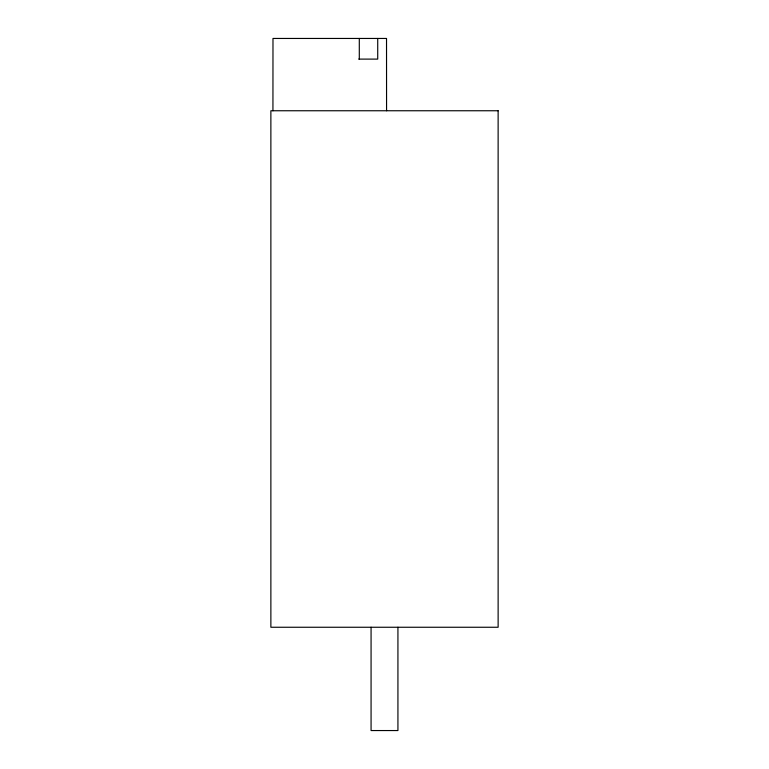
<?xml version="1.0" encoding="UTF-8"?>
<svg xmlns="http://www.w3.org/2000/svg" width="769" height="769" viewBox="0 0 769 769"><rect width="100%" height="100%" fill="white"/><g stroke="black" fill="none" stroke-linecap="round" stroke-linejoin="round"><path stroke-width="1.15" d="M272.937 110.755L272.985 38.45L386.528 38.45L386.567 110.755M358.71 59.107L377.723 59.107L377.723 38.45M397.929 627.254L397.929 730.55L371.071 730.55L371.071 627.254M359.296 38.45L359.296 59.107M498.129 110.755L270.871 110.755L270.871 627.254L498.129 627.254L498.129 110.755"/></g></svg>
